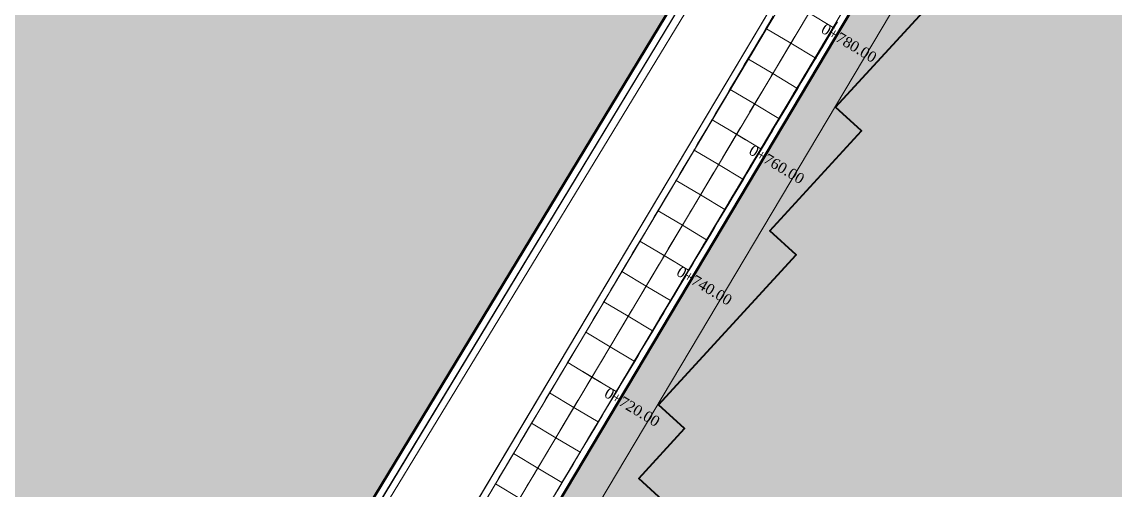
# Model space of a CAD drawing. Header units: metres. Extents: x 478603 to 489313, y 4282657 to 4289463.
# Drawn here: x 480102.8 to 480257.5, y 4287343.4 to 4287409.7 of the extents above; entities that cross this region are included whole.
import ezdxf

# ---------------------------------------------------------------- set-up
doc = ezdxf.new("R2010")
doc.units = ezdxf.units.M
for name, color, linetype, lineweight in [('ADAKENARI', 18, 'Continuous', 0), ('EKS_5', 5, 'Continuous', 0), ('EKSENLER', 3, 'Continuous', 0), ('HDA_5', 30, 'Continuous', 0), ('HDO_5', 30, 'Continuous', 0), ('KALDIRIM', 11, 'Continuous', 0), ('KDO_5', 150, 'Continuous', 20), ('KYA_5', 1, 'Continuous', 20), ('KYO_5', 1, 'Continuous', 20), ('PARSEL_ALAN', 254, 'Continuous', 0), ('PARSEL_SERA_ALAN', 9, 'Continuous', 40), ('PL_ALİNMAN', 1, 'Continuous', 0), ('PL_ENKESIT', 1, 'Continuous', 0), ('PL_KM', 4, 'Continuous', 0), ('PL_KMYAZI', 30, 'Continuous', 0), ('REFUJ', 63, 'Continuous', 0), ('REVIZE_ONERI_KAM_SNR', 9, 'Continuous', 0), ('SEV_KYA_HDA', 3, 'Continuous', 0), ('SEV_KYO_HDO', 3, 'Continuous', 0), ('SEV_YKO_KDO', 3, 'Continuous', 0), ('SNR_PLANONAMAA', 233, 'Continuous', 0), ('SNR_YAPIYAK', 18, 'Continuous', 0), ('YKA_5', 33, 'Continuous', 0), ('YKO_5', 33, 'Continuous', 0)]:
    doc.layers.add(name, color=color, linetype=linetype, lineweight=lineweight)
doc.styles.get("Standard").update_dxf_attribs({"font": 'times.ttf'})

msp = doc.modelspace()

# ---------------------------------------------------------------- hatches: boundary and pattern name
at = {"layer": 'PARSEL_ALAN'}
msp.add_hatch(color=256, dxfattribs=at).paths.add_polyline_path([(480178.12, 4287340.65), (480306.94, 4287217.36), (480469.28, 4287395.43), (480302.06, 4287548.74)])
at = {"layer": 'PARSEL_SERA_ALAN'}
msp.add_hatch(color=256, dxfattribs=at).paths.add_polyline_path([(480293.18, 4287524.05), (480306.15, 4287538.21), (480460.94, 4287396.29), (480311.72, 4287233.54), (480190.1, 4287345.05), (480196.59, 4287352.12), (480192.91, 4287355.5), (480212.37, 4287376.73), (480208.68, 4287380.11), (480221.66, 4287394.26), (480217.97, 4287397.64), (480237.44, 4287418.87), (480233.75, 4287422.25), (480246.73, 4287436.4), (480243.04, 4287439.78), (480262.5, 4287461.01), (480258.82, 4287464.39), (480271.79, 4287478.54), (480268.11, 4287481.92), (480287.57, 4287503.14), (480283.89, 4287506.52), (480296.86, 4287520.68)])
at = {"layer": 'REVIZE_ONERI_KAM_SNR'}
msp.add_hatch(color=256, dxfattribs=at).paths.add_polyline_path([(480391.37, 4287736.67), (479958.38, 4287021.55), (479846.66, 4286823.22), (479817.89, 4286807.32), (479678.54, 4286593.14), (479667.02, 4286563.36), (479171.87, 4285664.49), (479060.05, 4285423.5), (478955.18, 4285211.94), (478971.57, 4285181.44), (478973.58, 4285138.06), (478896.83, 4284994.41), (478884.26, 4284953.22), (478871.38, 4284822.15), (478829.64, 4284818.29), (478829.64, 4284859.4), (478806.79, 4284865.48), (478716.87, 4284674.35), (478705.55, 4284645.23), (478602.86, 4284697.15), (478665.09, 4284834.56), (478661.84, 4284859.59), (478721.27, 4284982.03), (478734.09, 4284989.86), (478857.78, 4285241.35), (478838.86, 4285277.85), (478831.67, 4285382.6), (478866.61, 4285387.39), (478882.65, 4285289.09), (479341.44, 4286225.89), (479492.42, 4286515.34), (479668.69, 4286852.71), (479834.72, 4287134.36), (480316.15, 4287820.51), (480353.75, 4287856.55), (480321.39, 4287969.42), (480358.64, 4287985.06), (480384.47, 4287906.35), (480463.86, 4288018.44), (480598.66, 4288207.44), (480775.09, 4288481.28), (480856.22, 4288581.77), (481195.87, 4289025.92), (481277.92, 4288967.09), (481191.32, 4288856.62), (480684.78, 4288177.97), (480420.91, 4287781.11), (480447.15, 4287667.53), (480456.56, 4287584.46), (480422.31, 4287581.55), (480417.61, 4287623.09), (480404.49, 4287679.88)])

# ---------------------------------------------------------------- linework, layer by layer
at = {"layer": 'ADAKENARI', "lineweight": 200}
for p, q in [((480391.37, 4287736.67), (479958.38, 4287021.55)), ((480032.45, 4287096.08), (480373.88, 4287669.33))]:
    msp.add_line(p, q, dxfattribs=at)
at = {"layer": 'EKS_5'}
for p in [(480211.63, 4287406.68, 954.05), (480209.07, 4287402.38, 954.06), (480206.51, 4287398.09, 954.08), (480203.95, 4287393.79, 954.1), (480201.39, 4287389.49, 954.12), (480198.83, 4287385.2, 954.14), (480196.28, 4287380.9, 954.15), (480193.72, 4287376.61, 954.17), (480191.16, 4287372.31, 954.19), (480188.6, 4287368.02, 954.21), (480186.04, 4287363.72, 954.22), (480183.48, 4287359.42, 954.24), (480180.92, 4287355.13, 954.26), (480178.37, 4287350.83, 954.28), (480175.81, 4287346.54, 954.3)]:
    msp.add_point(p, dxfattribs=at)
at = {"layer": 'EKSENLER'}
msp.add_line((480392.57, 4287710.48), (480029.26, 4287100.49), dxfattribs=at)
at = {"layer": 'HDA_5'}
msp.add_polyline3d([(480178.23, 4287342.77, 954.25), (480178.74, 4287343.63, 954.25), (480179.25, 4287344.48, 954.25), (480179.76, 4287345.34, 954.24), (480180.28, 4287346.2, 954.24), (480180.79, 4287347.06, 954.23), (480181.3, 4287347.92, 954.23), (480181.81, 4287348.78, 954.23), (480182.32, 4287349.64, 954.22), (480182.83, 4287350.5, 954.22), (480183.35, 4287351.36, 954.22), (480183.86, 4287352.22, 954.21), (480184.37, 4287353.08, 954.21), (480184.88, 4287353.94, 954.21), (480185.39, 4287354.79, 954.2), (480185.9, 4287355.65, 954.2), (480186.42, 4287356.51, 954.2), (480186.93, 4287357.37, 954.19), (480187.44, 4287358.23, 954.19), (480187.95, 4287359.09, 954.18), (480188.46, 4287359.95, 954.18), (480188.97, 4287360.81, 954.18), (480189.49, 4287361.67, 954.17), (480190, 4287362.53, 954.17), (480190.51, 4287363.39, 954.17), (480191.02, 4287364.25, 954.16), (480191.53, 4287365.1, 954.16), (480192.04, 4287365.96, 954.16), (480192.56, 4287366.82, 954.15), (480193.07, 4287367.68, 954.15), (480193.58, 4287368.54, 954.15), (480194.09, 4287369.4, 954.14), (480194.6, 4287370.26, 954.14), (480195.12, 4287371.12, 954.13), (480195.63, 4287371.98, 954.13), (480196.14, 4287372.84, 954.13), (480196.65, 4287373.7, 954.12), (480197.16, 4287374.56, 954.12), (480197.67, 4287375.41, 954.12), (480198.19, 4287376.27, 954.11), (480198.7, 4287377.13, 954.11), (480199.21, 4287377.99, 954.11), (480199.72, 4287378.85, 954.1), (480200.23, 4287379.71, 954.1), (480200.74, 4287380.57, 954.1), (480201.26, 4287381.43, 954.09), (480201.77, 4287382.29, 954.09), (480202.28, 4287383.15, 954.09), (480202.79, 4287384.01, 954.08), (480203.3, 4287384.87, 954.08), (480203.81, 4287385.72, 954.07), (480204.33, 4287386.58, 954.07), (480204.84, 4287387.44, 954.07), (480205.35, 4287388.3, 954.06), (480205.86, 4287389.16, 954.06), (480206.37, 4287390.02, 954.06), (480206.88, 4287390.88, 954.05), (480207.4, 4287391.74, 954.05), (480207.91, 4287392.6, 954.05), (480208.42, 4287393.46, 954.04), (480208.93, 4287394.32, 954.04), (480209.44, 4287395.17, 954.04), (480209.95, 4287396.03, 954.03), (480210.47, 4287396.89, 954.03), (480210.98, 4287397.75, 954.02), (480211.49, 4287398.61, 954.02), (480212, 4287399.47, 954.02), (480212.51, 4287400.33, 954.01), (480213.03, 4287401.19, 954.01), (480213.54, 4287402.05, 954.01), (480214.05, 4287402.91, 954), (480214.56, 4287403.77, 954), (480215.07, 4287404.63, 954), (480215.58, 4287405.48, 953.99), (480216.1, 4287406.34, 953.99), (480216.61, 4287407.2, 953.99), (480217.12, 4287408.06, 953.98), (480217.63, 4287408.92, 953.98), (480218.14, 4287409.78, 953.97)], dxfattribs=at)
for p in [(480217.63, 4287408.92, 953.98), (480215.07, 4287404.63, 954), (480212.51, 4287400.33, 954.01), (480209.95, 4287396.03, 954.03), (480207.4, 4287391.74, 954.05), (480204.84, 4287387.44, 954.07), (480202.28, 4287383.15, 954.09), (480199.72, 4287378.85, 954.1), (480197.16, 4287374.56, 954.12), (480194.6, 4287370.26, 954.14), (480192.04, 4287365.96, 954.16), (480189.49, 4287361.67, 954.17), (480186.93, 4287357.37, 954.19), (480184.37, 4287353.08, 954.21), (480181.81, 4287348.78, 954.23), (480179.25, 4287344.48, 954.25)]:
    msp.add_point(p, dxfattribs=at)
at = {"layer": 'HDO_5'}
msp.add_polyline3d([(480186.86, 4287372.93, 954.19), (480187.71, 4287374.36, 954.14), (480188.22, 4287375.22, 954.13), (480188.74, 4287376.08, 954.13), (480189.25, 4287376.94, 954.13), (480189.76, 4287377.8, 954.12), (480190.27, 4287378.66, 954.12), (480190.78, 4287379.52, 954.12), (480191.29, 4287380.38, 954.11), (480191.81, 4287381.24, 954.11), (480192.32, 4287382.1, 954.11), (480192.83, 4287382.95, 954.1), (480193.34, 4287383.81, 954.1), (480193.85, 4287384.67, 954.1), (480194.37, 4287385.53, 954.09), (480194.88, 4287386.39, 954.09), (480195.39, 4287387.25, 954.09), (480195.9, 4287388.11, 954.08), (480196.41, 4287388.97, 954.08), (480196.92, 4287389.83, 954.07), (480197.44, 4287390.69, 954.07), (480197.95, 4287391.55, 954.07), (480198.46, 4287392.41, 954.06), (480198.97, 4287393.26, 954.06), (480199.48, 4287394.12, 954.06), (480199.99, 4287394.98, 954.05), (480200.51, 4287395.84, 954.05), (480201.02, 4287396.7, 954.05), (480201.53, 4287397.56, 954.04), (480202.04, 4287398.42, 954.04), (480202.55, 4287399.28, 954.04), (480203.06, 4287400.14, 954.03), (480203.58, 4287401, 954.03), (480204.09, 4287401.86, 954.02), (480204.6, 4287402.72, 954.02), (480205.11, 4287403.57, 954.02), (480205.62, 4287404.43, 954.01), (480206.13, 4287405.29, 954.01), (480206.65, 4287406.15, 954.01), (480207.16, 4287407.01, 954), (480207.67, 4287407.87, 954), (480208.18, 4287408.73, 954), (480208.69, 4287409.59, 953.99), (480209.21, 4287410.45, 953.99)], dxfattribs=at)
for p in [(480208.18, 4287408.73, 954), (480205.62, 4287404.43, 954.01), (480203.06, 4287400.14, 954.03), (480200.51, 4287395.84, 954.05), (480197.95, 4287391.55, 954.07), (480195.39, 4287387.25, 954.09), (480192.83, 4287382.95, 954.1), (480190.27, 4287378.66, 954.12), (480187.71, 4287374.36, 954.14)]:
    msp.add_point(p, dxfattribs=at)
at = {"layer": 'KALDIRIM'}
for p, q in [((479854.18, 4286814.36), (480371.62, 4287683.12)), ((480378.66, 4287679.3), (480032.7, 4287098.44))]:
    msp.add_line(p, q, dxfattribs=at)
at = {"layer": 'KDO_5'}
msp.add_polyline3d([(480168.79, 4287342.57, 953.78), (480169.3, 4287343.43, 953.79), (480169.81, 4287344.29, 953.8), (480170.32, 4287345.15, 953.81), (480170.83, 4287346.01, 953.82), (480171.34, 4287346.87, 953.83), (480171.86, 4287347.73, 953.85), (480172.37, 4287348.58, 953.86), (480172.88, 4287349.44, 953.87), (480173.39, 4287350.3, 953.88), (480173.9, 4287351.16, 953.89), (480174.42, 4287352.02, 953.9), (480174.93, 4287352.88, 953.91), (480175.44, 4287353.74, 953.92), (480175.95, 4287354.6, 953.93), (480176.46, 4287355.46, 953.94), (480176.97, 4287356.32, 953.96), (480177.49, 4287357.18, 953.97), (480178, 4287358.04, 953.98), (480178.51, 4287358.9, 953.99), (480179.02, 4287359.76, 954), (480179.53, 4287360.62, 954.01), (480180.04, 4287361.47, 954.03), (480180.55, 4287362.32, 954.04), (480181.06, 4287363.17, 954.05), (480181.56, 4287364.02, 954.06), (480182.08, 4287364.88, 954.07), (480182.6, 4287365.77, 954.08), (480183.16, 4287366.7, 954.09), (480183.72, 4287367.64, 954.1), (480184.27, 4287368.57, 954.12), (480184.78, 4287369.42, 954.13), (480185.16, 4287370.06, 954.14), (480185.31, 4287370.31, 954.17), (480185.33, 4287370.35, 954.18), (480185.31, 4287370.31, 954.18), (480185.27, 4287370.24, 954.19), (480185.22, 4287370.16, 954.21)], dxfattribs=at)
for p in [(480185.16, 4287370.06, 954.14), (480182.6, 4287365.77, 954.08), (480180.04, 4287361.47, 954.03), (480177.49, 4287357.18, 953.97), (480174.93, 4287352.88, 953.91), (480172.37, 4287348.58, 953.86), (480169.81, 4287344.29, 953.8)]:
    msp.add_point(p, dxfattribs=at)
at = {"layer": 'KYA_5'}
msp.add_polyline3d([(480178.22, 4287342.73, 954.34), (480178.74, 4287343.61, 954.34), (480179.26, 4287344.48, 954.35), (480179.78, 4287345.34, 954.36), (480180.29, 4287346.2, 954.38), (480180.8, 4287347.06, 954.39), (480181.31, 4287347.91, 954.4), (480181.83, 4287348.77, 954.42), (480182.34, 4287349.63, 954.44), (480182.85, 4287350.49, 954.47), (480183.37, 4287351.34, 954.49), (480183.88, 4287352.2, 954.51), (480184.4, 4287353.06, 954.54), (480184.91, 4287353.92, 954.56), (480185.42, 4287354.78, 954.57), (480185.94, 4287355.63, 954.59), (480186.45, 4287356.49, 954.61), (480186.97, 4287357.35, 954.63), (480187.48, 4287358.21, 954.65), (480187.99, 4287359.07, 954.67), (480188.51, 4287359.92, 954.69), (480189.02, 4287360.78, 954.71), (480189.53, 4287361.64, 954.73), (480190.05, 4287362.5, 954.75), (480190.56, 4287363.36, 954.76), (480191.07, 4287364.21, 954.78), (480191.59, 4287365.07, 954.79), (480192.1, 4287365.93, 954.81), (480192.61, 4287366.79, 954.81), (480193.13, 4287367.65, 954.81), (480193.64, 4287368.51, 954.82), (480194.15, 4287369.37, 954.82), (480194.66, 4287370.22, 954.83), (480195.17, 4287371.08, 954.83), (480195.69, 4287371.94, 954.83), (480196.2, 4287372.8, 954.83), (480196.71, 4287373.66, 954.83), (480197.22, 4287374.52, 954.83), (480197.74, 4287375.38, 954.84), (480198.25, 4287376.24, 954.84), (480198.76, 4287377.1, 954.85), (480199.27, 4287377.95, 954.85), (480199.79, 4287378.81, 954.86), (480200.3, 4287379.67, 954.87), (480200.81, 4287380.53, 954.88), (480201.32, 4287381.39, 954.89), (480201.84, 4287382.25, 954.9), (480202.35, 4287383.1, 954.91), (480202.86, 4287383.96, 954.92), (480203.38, 4287384.82, 954.94), (480203.89, 4287385.68, 954.96), (480204.4, 4287386.54, 954.98), (480204.92, 4287387.4, 954.99), (480205.43, 4287388.25, 954.99), (480205.94, 4287389.11, 954.99), (480206.45, 4287389.97, 954.99), (480206.97, 4287390.83, 955), (480207.48, 4287391.69, 955), (480207.99, 4287392.55, 955.02), (480208.5, 4287393.41, 955.04), (480209.02, 4287394.26, 955.06), (480209.53, 4287395.12, 955.08), (480210.05, 4287395.98, 955.1), (480210.56, 4287396.84, 955.11), (480211.07, 4287397.7, 955.12), (480211.59, 4287398.55, 955.14), (480212.1, 4287399.41, 955.15), (480212.61, 4287400.27, 955.16), (480213.12, 4287401.13, 955.17), (480213.64, 4287401.99, 955.18), (480214.15, 4287402.85, 955.19), (480214.66, 4287403.71, 955.2), (480215.18, 4287404.56, 955.21), (480215.69, 4287405.42, 955.22), (480216.2, 4287406.28, 955.24), (480216.72, 4287407.14, 955.25), (480217.23, 4287408, 955.27), (480217.74, 4287408.85, 955.28), (480218.26, 4287409.71, 955.31)], dxfattribs=at)
for p in [(480217.74, 4287408.85, 955.28), (480215.18, 4287404.56, 955.21), (480212.61, 4287400.27, 955.16), (480210.05, 4287395.98, 955.1), (480207.48, 4287391.69, 955), (480204.92, 4287387.4, 954.99), (480202.35, 4287383.1, 954.91), (480199.79, 4287378.81, 954.86), (480197.22, 4287374.52, 954.83), (480194.66, 4287370.22, 954.83), (480192.1, 4287365.93, 954.81), (480189.53, 4287361.64, 954.73), (480186.97, 4287357.35, 954.63), (480184.4, 4287353.06, 954.54), (480181.83, 4287348.77, 954.42), (480179.26, 4287344.48, 954.35)]:
    msp.add_point(p, dxfattribs=at)
at = {"layer": 'KYO_5'}
msp.add_polyline3d([(480185.22, 4287370.16, 954.21), (480185.72, 4287371, 954.2), (480186.21, 4287371.84, 954.2), (480186.71, 4287372.68, 954.19), (480187.21, 4287373.52, 954.19), (480187.71, 4287374.37, 954.18), (480188.22, 4287375.22, 954.19), (480188.73, 4287376.08, 954.2), (480189.24, 4287376.94, 954.2), (480189.75, 4287377.8, 954.21), (480190.26, 4287378.66, 954.22), (480190.78, 4287379.52, 954.21), (480191.29, 4287380.38, 954.21), (480191.8, 4287381.24, 954.2), (480192.31, 4287382.1, 954.2), (480192.82, 4287382.96, 954.2), (480193.33, 4287383.82, 954.2), (480193.84, 4287384.68, 954.2), (480194.36, 4287385.54, 954.2), (480194.87, 4287386.4, 954.21), (480195.38, 4287387.26, 954.21), (480195.89, 4287388.12, 954.22), (480196.4, 4287388.98, 954.24), (480196.91, 4287389.84, 954.26), (480197.42, 4287390.7, 954.27), (480197.93, 4287391.56, 954.29), (480198.44, 4287392.42, 954.31), (480198.95, 4287393.28, 954.32), (480199.46, 4287394.14, 954.34), (480199.97, 4287395, 954.36), (480200.48, 4287395.86, 954.37), (480200.99, 4287396.72, 954.41), (480201.49, 4287397.58, 954.45), (480202, 4287398.44, 954.49), (480202.51, 4287399.3, 954.53), (480203.02, 4287400.17, 954.57), (480203.53, 4287401.03, 954.6), (480204.03, 4287401.89, 954.64), (480204.54, 4287402.75, 954.68), (480205.05, 4287403.61, 954.72), (480205.56, 4287404.47, 954.75), (480206.07, 4287405.33, 954.75), (480206.58, 4287406.19, 954.74), (480207.1, 4287407.05, 954.73), (480207.61, 4287407.91, 954.73), (480208.12, 4287408.77, 954.72), (480208.63, 4287409.63, 954.74), (480209.14, 4287410.49, 954.75)], dxfattribs=at)
for p in [(480208.12, 4287408.77, 954.72), (480205.56, 4287404.47, 954.75), (480203.02, 4287400.17, 954.57), (480200.48, 4287395.86, 954.37), (480197.93, 4287391.56, 954.29), (480195.38, 4287387.26, 954.21), (480192.82, 4287382.96, 954.2), (480190.26, 4287378.66, 954.22), (480187.71, 4287374.37, 954.18)]:
    msp.add_point(p, dxfattribs=at)
at = {"layer": 'PARSEL_ALAN'}
for points in [[(480178.12, 4287340.65, 954.33), (480306.94, 4287217.36, 950.43), (480469.28, 4287395.43, 964.15), (480302.06, 4287548.74, 954.84), (480178.12, 4287340.65, 954.33)], [(480178.12, 4287340.65, 0), (480306.94, 4287217.36, 0), (480469.28, 4287395.43, 0), (480302.06, 4287548.74, 0), (480178.12, 4287340.65, 0)]]:
    msp.add_polyline3d(points, close=True, dxfattribs=at)
at = {"layer": 'PARSEL_SERA_ALAN'}
msp.add_polyline3d([(480293.18, 4287524.05, 0), (480306.15, 4287538.21, 0), (480460.94, 4287396.29, 0), (480311.72, 4287233.54, 0), (480190.1, 4287345.05, 0), (480196.59, 4287352.12, 0), (480192.91, 4287355.5, 0), (480212.37, 4287376.73, 0), (480208.68, 4287380.11, 0), (480221.66, 4287394.26, 0), (480217.97, 4287397.64, 0), (480237.44, 4287418.87, 0), (480233.75, 4287422.25, 0), (480246.73, 4287436.4, 0), (480243.04, 4287439.78, 0), (480262.5, 4287461.01, 0), (480258.82, 4287464.39, 0), (480271.79, 4287478.54, 0), (480268.11, 4287481.92, 0), (480287.57, 4287503.14, 0), (480283.89, 4287506.52, 0), (480296.86, 4287520.68, 0), (480293.18, 4287524.05, 0)], close=True, dxfattribs=at)
msp.add_polyline3d([(480293.18, 4287524.05, 0), (480306.15, 4287538.21, 0), (480460.94, 4287396.29, 0), (480311.72, 4287233.54, 0), (480190.1, 4287345.05, 0), (480196.59, 4287352.12, 0), (480192.91, 4287355.5, 0), (480212.37, 4287376.73, 0), (480208.68, 4287380.11, 0), (480221.66, 4287394.26, 0), (480217.97, 4287397.64, 0), (480237.44, 4287418.87, 0), (480233.75, 4287422.25, 0), (480246.73, 4287436.4, 0), (480243.04, 4287439.78, 0), (480262.5, 4287461.01, 0), (480258.82, 4287464.39, 0), (480271.79, 4287478.54, 0), (480268.11, 4287481.92, 0), (480287.57, 4287503.14, 0), (480283.89, 4287506.52, 0), (480296.86, 4287520.68, 0), (480293.18, 4287524.05, 0)], close=True, dxfattribs=at)
at = {"layer": 'PL_ALİNMAN'}
for p, q in [((480212.71, 4287408.5), (480212.97, 4287408.93)), ((480209.64, 4287403.34), (480212.2, 4287407.64)), ((480208.87, 4287402.05), (480209.13, 4287402.48)), ((480205.8, 4287396.9), (480208.36, 4287401.19)), ((480205.03, 4287395.61), (480205.29, 4287396.04)), ((480201.96, 4287390.45), (480204.52, 4287394.75)), ((480201.2, 4287389.17), (480201.45, 4287389.6)), ((480198.13, 4287384.01), (480200.68, 4287388.31)), ((480197.36, 4287382.72), (480197.61, 4287383.15)), ((480194.29, 4287377.57), (480196.85, 4287381.86)), ((480190.45, 4287371.12), (480193.01, 4287375.42)), ((480193.52, 4287376.28), (480193.78, 4287376.71)), ((480189.68, 4287369.83), (480189.94, 4287370.26)), ((480186.61, 4287364.68), (480189.17, 4287368.98)), ((480185.85, 4287363.39), (480186.1, 4287363.82)), ((480182.77, 4287358.24), (480185.33, 4287362.53)), ((480182.01, 4287356.95), (480182.26, 4287357.38)), ((480178.94, 4287351.79), (480181.5, 4287356.09)), ((480178.17, 4287350.5), (480178.43, 4287350.93)), ((480175.1, 4287345.35), (480177.66, 4287349.64)), ((480174.33, 4287344.06), (480174.59, 4287344.49))]:
    msp.add_line(p, q, dxfattribs=at)
at = {"layer": 'PL_ENKESIT'}
for points in [[(480210.67, 4287413.07, 954.81), (480210.74, 4287413.03, 953.98), (480210.75, 4287413.02, 954.03), (480214.19, 4287410.97, 954.03), (480217.62, 4287408.93, 954.03), (480217.63, 4287408.92, 953.98), (480217.74, 4287408.85, 955.28)], [(480208.12, 4287408.77, 954.72), (480208.18, 4287408.73, 954), (480208.19, 4287408.72, 954.05), (480211.63, 4287406.68, 954.05), (480215.06, 4287404.63, 954.05), (480215.07, 4287404.63, 954), (480215.18, 4287404.56, 955.21)], [(480205.56, 4287404.47, 954.75), (480205.62, 4287404.43, 954.01), (480205.63, 4287404.43, 954.06), (480209.07, 4287402.38, 954.06), (480212.5, 4287400.33, 954.06), (480212.51, 4287400.33, 954.01), (480212.61, 4287400.27, 955.16)], [(480203.02, 4287400.17, 954.57), (480203.06, 4287400.14, 954.03), (480203.07, 4287400.13, 954.08), (480206.51, 4287398.09, 954.08), (480209.95, 4287396.04, 954.08), (480209.95, 4287396.03, 954.03), (480210.05, 4287395.98, 955.1)], [(480200.48, 4287395.86, 954.37), (480200.51, 4287395.84, 954.05), (480200.51, 4287395.84, 954.1), (480203.95, 4287393.79, 954.1), (480207.39, 4287391.74, 954.1), (480207.4, 4287391.74, 954.05), (480207.48, 4287391.69, 955)], [(480197.93, 4287391.56, 954.29), (480197.95, 4287391.55, 954.07), (480197.96, 4287391.54, 954.12), (480201.39, 4287389.49, 954.12), (480204.83, 4287387.45, 954.12), (480204.84, 4287387.44, 954.07), (480204.92, 4287387.4, 954.99)], [(480195.38, 4287387.26, 954.21), (480195.39, 4287387.25, 954.09), (480195.4, 4287387.25, 954.14), (480198.83, 4287385.2, 954.14), (480202.27, 4287383.15, 954.14), (480202.28, 4287383.15, 954.09), (480202.35, 4287383.1, 954.91)], [(480192.82, 4287382.96, 954.2), (480192.83, 4287382.95, 954.1), (480192.84, 4287382.95, 954.15), (480196.28, 4287380.9, 954.15), (480199.71, 4287378.86, 954.15), (480199.72, 4287378.85, 954.1), (480199.79, 4287378.81, 954.86)], [(480190.26, 4287378.66, 954.22), (480190.27, 4287378.66, 954.12), (480190.28, 4287378.65, 954.17), (480193.72, 4287376.61, 954.17), (480197.15, 4287374.56, 954.17), (480197.16, 4287374.56, 954.12), (480197.22, 4287374.52, 954.83)], [(480187.71, 4287374.37, 954.18), (480187.71, 4287374.36, 954.14), (480187.72, 4287374.36, 954.19), (480191.16, 4287372.31, 954.19), (480194.59, 4287370.26, 954.19), (480194.6, 4287370.26, 954.14), (480194.66, 4287370.22, 954.83)], [(480185.16, 4287370.06, 954.14), (480185.16, 4287370.06, 954.21), (480188.6, 4287368.02, 954.21), (480192.04, 4287365.97, 954.21), (480192.04, 4287365.96, 954.16), (480192.1, 4287365.93, 954.81)], [(480182.6, 4287365.77, 954.08), (480182.6, 4287365.77, 954.22), (480186.04, 4287363.72, 954.22), (480189.48, 4287361.67, 954.22), (480189.49, 4287361.67, 954.17), (480189.53, 4287361.64, 954.73)], [(480180.04, 4287361.47, 954.03), (480180.05, 4287361.47, 954.24), (480183.48, 4287359.42, 954.24), (480186.92, 4287357.38, 954.24), (480186.93, 4287357.37, 954.19), (480186.97, 4287357.35, 954.63)], [(480177.49, 4287357.18, 953.97), (480177.49, 4287357.18, 954.26), (480180.92, 4287355.13, 954.26), (480184.36, 4287353.08, 954.26), (480184.37, 4287353.08, 954.21), (480184.4, 4287353.06, 954.54)], [(480174.93, 4287352.88, 953.91), (480174.93, 4287352.88, 954.28), (480178.37, 4287350.83, 954.28), (480181.8, 4287348.79, 954.28), (480181.81, 4287348.78, 954.23), (480181.83, 4287348.77, 954.42)], [(480172.37, 4287348.58, 953.86), (480172.37, 4287348.58, 954.3), (480175.81, 4287346.54, 954.3), (480179.24, 4287344.49, 954.3), (480179.25, 4287344.48, 954.25), (480179.26, 4287344.48, 954.35)], [(480169.81, 4287344.29, 953.8), (480169.81, 4287344.29, 954.31), (480173.25, 4287342.24, 954.31), (480176.68, 4287340.19, 954.31), (480176.69, 4287340.19, 954.26), (480176.7, 4287340.19, 954.34)]]:
    msp.add_polyline3d(points, dxfattribs=at)
at = {"layer": 'PL_KM'}
for p, q in [((480205.24, 4287393.02), (480202.66, 4287394.56)), ((480195.01, 4287375.84), (480192.43, 4287377.37)), ((480184.77, 4287358.66), (480182.19, 4287360.19))]:
    msp.add_line(p, q, dxfattribs=at)
at = {"layer": 'REFUJ'}
for p, q in [((480350.02, 4287666.45), (479959.25, 4287021.04)), ((479853.4, 4286815.01), (480357.77, 4287661.82))]:
    msp.add_line(p, q, dxfattribs=at)
msp.add_polyline3d([(479959.25, 4287021.04, 0), (480350.02, 4287666.45, 0), (480350.37, 4287666.92, 0), (480350.81, 4287667.31, 0), (480351.31, 4287667.61, 0), (480351.86, 4287667.81, 0), (480352.44, 4287667.9, 0), (480353.02, 4287667.87, 0), (480353.59, 4287667.73, 0), (480354.12, 4287667.48, 0), (480356.72, 4287665.93, 0), (480357.2, 4287665.58, 0), (480357.6, 4287665.15, 0), (480357.9, 4287664.64, 0), (480358.1, 4287664.09, 0), (480358.19, 4287663.51, 0), (480358.16, 4287662.92, 0), (480358.02, 4287662.35, 0), (480357.77, 4287661.82, 0), (479853.4, 4286815.01, 0)], dxfattribs=at)
at = {"layer": 'REVIZE_ONERI_KAM_SNR'}
for points in [[(480684.78, 4288177.97, 0), (480420.91, 4287781.11, 0), (480447.15, 4287667.53, 0), (480456.56, 4287584.46, 0), (480422.31, 4287581.55, 0), (480417.61, 4287623.09, 0), (480404.49, 4287679.88, 0), (480391.37, 4287736.67, 0), (479958.38, 4287021.55, 0), (479846.66, 4286823.22, 0), (479817.89, 4286807.32, 0), (479678.54, 4286593.14, 0), (479667.02, 4286563.36, 0), (479667.02, 4286563.36, 0), (479171.87, 4285664.49, 0)], [(480684.78, 4288177.97, 0), (480420.91, 4287781.11, 0), (480447.15, 4287667.53, 0), (480456.56, 4287584.46, 0), (480422.31, 4287581.55, 0), (480417.61, 4287623.09, 0), (480404.49, 4287679.88, 0), (480391.37, 4287736.67, 0), (480391.37, 4287736.67, 0), (479958.38, 4287021.55, 0), (479846.66, 4286823.22, 0), (479817.89, 4286807.32, 0), (479678.54, 4286593.14, 0), (479667.02, 4286563.36, 0), (479171.87, 4285664.49, 0)], [(480684.78, 4288177.97, 0), (480420.91, 4287781.11, 0), (480447.15, 4287667.53, 0), (480456.56, 4287584.46, 0), (480422.31, 4287581.55, 0), (480417.61, 4287623.09, 0), (480404.49, 4287679.88, 0), (480391.37, 4287736.67, 0), (480391.37, 4287736.67, 0), (479958.38, 4287021.55, 0), (479846.66, 4286823.22, 0), (479817.89, 4286807.32, 0), (479678.54, 4286593.14, 0), (479667.02, 4286563.36, 0), (479171.87, 4285664.49, 0)]]:
    msp.add_polyline3d(points, dxfattribs=at)
at = {"layer": 'SEV_KYA_HDA'}
for p, q in [((480217.74, 4287408.85, 955.28), (480217.63, 4287408.92, 953.98)), ((480216.72, 4287407.14, 955.25), (480216.66, 4287407.17, 954.62)), ((480215.69, 4287405.42, 955.22), (480215.58, 4287405.48, 953.99)), ((480214.66, 4287403.71, 955.2), (480214.61, 4287403.74, 954.6)), ((480213.64, 4287401.99, 955.18), (480213.54, 4287402.05, 954.01)), ((480212.61, 4287400.27, 955.16), (480212.56, 4287400.3, 954.59)), ((480211.59, 4287398.55, 955.14), (480211.49, 4287398.61, 954.02)), ((480210.56, 4287396.84, 955.11), (480210.51, 4287396.87, 954.57)), ((480209.53, 4287395.12, 955.08), (480209.44, 4287395.17, 954.04)), ((480208.5, 4287393.41, 955.04), (480208.46, 4287393.43, 954.54)), ((480207.48, 4287391.69, 955), (480207.4, 4287391.74, 954.05)), ((480206.45, 4287389.97, 954.99), (480206.41, 4287390, 954.53)), ((480205.43, 4287388.25, 954.99), (480205.35, 4287388.3, 954.06)), ((480204.4, 4287386.54, 954.98), (480204.37, 4287386.56, 954.52)), ((480203.38, 4287384.82, 954.94), (480203.3, 4287384.87, 954.08)), ((480202.35, 4287383.1, 954.91), (480202.31, 4287383.13, 954.5)), ((480201.32, 4287381.39, 954.89), (480201.26, 4287381.43, 954.09)), ((480200.3, 4287379.67, 954.87), (480200.27, 4287379.69, 954.48)), ((480199.27, 4287377.95, 954.85), (480199.21, 4287377.99, 954.11)), ((480198.25, 4287376.24, 954.84), (480198.22, 4287376.25, 954.48)), ((480197.22, 4287374.52, 954.83), (480197.16, 4287374.56, 954.12)), ((480196.2, 4287372.8, 954.83), (480196.17, 4287372.82, 954.48)), ((480195.17, 4287371.08, 954.83), (480195.12, 4287371.12, 954.13)), ((480194.15, 4287369.37, 954.82), (480194.12, 4287369.38, 954.48)), ((480193.13, 4287367.65, 954.81), (480193.07, 4287367.68, 954.15)), ((480192.1, 4287365.93, 954.81), (480192.07, 4287365.95, 954.48)), ((480191.07, 4287364.21, 954.78), (480191.02, 4287364.25, 954.16)), ((480190.05, 4287362.5, 954.75), (480190.02, 4287362.51, 954.46)), ((480189.02, 4287360.78, 954.71), (480188.97, 4287360.81, 954.18)), ((480187.99, 4287359.07, 954.67), (480187.97, 4287359.08, 954.43)), ((480186.97, 4287357.35, 954.63), (480186.93, 4287357.37, 954.19)), ((480185.94, 4287355.63, 954.59), (480185.92, 4287355.64, 954.4)), ((480184.91, 4287353.92, 954.56), (480184.88, 4287353.94, 954.21)), ((480183.88, 4287352.2, 954.51), (480183.87, 4287352.21, 954.36)), ((480182.85, 4287350.49, 954.47), (480182.83, 4287350.5, 954.22)), ((480181.83, 4287348.77, 954.42), (480181.82, 4287348.78, 954.32)), ((480180.8, 4287347.05, 954.39), (480180.79, 4287347.06, 954.23)), ((480179.77, 4287345.34, 954.36), (480179.77, 4287345.34, 954.3)), ((480178.75, 4287343.62, 954.34), (480178.74, 4287343.63, 954.25))]:
    msp.add_line(p, q, dxfattribs=at)
at = {"layer": 'SEV_KYO_HDO'}
for p, q in [((480208.63, 4287409.63, 954.74), (480208.69, 4287409.59, 953.99)), ((480207.61, 4287407.91, 954.73), (480207.64, 4287407.89, 954.36)), ((480206.58, 4287406.19, 954.74), (480206.65, 4287406.15, 954.01)), ((480205.56, 4287404.47, 954.75), (480205.59, 4287404.45, 954.38)), ((480204.54, 4287402.75, 954.68), (480204.6, 4287402.72, 954.02)), ((480203.53, 4287401.03, 954.6), (480203.55, 4287401.01, 954.32)), ((480202.51, 4287399.3, 954.53), (480202.55, 4287399.28, 954.04)), ((480201.49, 4287397.58, 954.45), (480201.51, 4287397.57, 954.25)), ((480200.48, 4287395.86, 954.37), (480200.51, 4287395.84, 954.05)), ((480199.46, 4287394.14, 954.34), (480199.47, 4287394.13, 954.2)), ((480198.44, 4287392.42, 954.31), (480198.46, 4287392.41, 954.06)), ((480197.42, 4287390.7, 954.27), (480197.43, 4287390.69, 954.17)), ((480196.4, 4287388.98, 954.24), (480196.41, 4287388.97, 954.08)), ((480195.38, 4287387.26, 954.21), (480195.38, 4287387.25, 954.15)), ((480194.36, 4287385.54, 954.2), (480194.37, 4287385.53, 954.09)), ((480193.33, 4287383.82, 954.2), (480193.34, 4287383.82, 954.15)), ((480192.31, 4287382.1, 954.2), (480192.32, 4287382.1, 954.11)), ((480191.29, 4287380.38, 954.21), (480191.29, 4287380.38, 954.16)), ((480190.26, 4287378.66, 954.22), (480190.27, 4287378.66, 954.12)), ((480189.24, 4287376.95, 954.2), (480189.24, 4287376.94, 954.17)), ((480188.22, 4287375.23, 954.19), (480188.22, 4287375.22, 954.13)), ((480187.2, 4287373.51, 954.19), (480187.2, 4287373.5, 954.18))]:
    msp.add_line(p, q, dxfattribs=at)
at = {"layer": 'SEV_YKO_KDO'}
for p, q in [((480184.14, 4287368.34, 954.21), (480184.14, 4287368.34, 954.11)), ((480183.12, 4287366.63, 954.22), (480183.12, 4287366.63, 954.16)), ((480182.09, 4287364.91, 954.23), (480182.09, 4287364.91, 954.07)), ((480181.07, 4287363.19, 954.23), (480181.07, 4287363.19, 954.14)), ((480180.05, 4287361.47, 954.24), (480180.04, 4287361.47, 954.03)), ((480179.02, 4287359.75, 954.25), (480179.02, 4287359.75, 954.13)), ((480178, 4287358.03, 954.26), (480178, 4287358.04, 953.98)), ((480176.98, 4287356.32, 954.26), (480176.97, 4287356.32, 954.11)), ((480175.95, 4287354.6, 954.27), (480175.95, 4287354.6, 953.93)), ((480174.93, 4287352.88, 954.28), (480174.93, 4287352.88, 954.1)), ((480173.91, 4287351.16, 954.28), (480173.9, 4287351.16, 953.89)), ((480172.88, 4287349.44, 954.29), (480172.88, 4287349.44, 954.08)), ((480171.86, 4287347.72, 954.3), (480171.86, 4287347.73, 953.85)), ((480170.83, 4287346.01, 954.31), (480170.83, 4287346.01, 954.06)), ((480169.81, 4287344.29, 954.31), (480169.81, 4287344.29, 953.8))]:
    msp.add_line(p, q, dxfattribs=at)
at = {"layer": 'SNR_PLANONAMAA'}
msp.add_line((479959.27, 4287021.09, 942.48), (480219.32, 4287448.14, 942.48), dxfattribs=at)
at = {"layer": 'SNR_YAPIYAK'}
msp.add_line((480303.21, 4287540.9, 954.33), (480184.45, 4287341.51, 954.33), dxfattribs=at)
at = {"layer": 'YKA_5'}
msp.add_polyline3d([(480178.21, 4287342.75, 954.3), (480178.73, 4287343.62, 954.3), (480179.24, 4287344.49, 954.3), (480179.76, 4287345.35, 954.29), (480180.27, 4287346.21, 954.29), (480180.78, 4287347.07, 954.28), (480181.29, 4287347.93, 954.28), (480181.8, 4287348.79, 954.28), (480182.31, 4287349.64, 954.27), (480182.82, 4287350.5, 954.27), (480183.34, 4287351.36, 954.27), (480183.85, 4287352.22, 954.26), (480184.36, 4287353.08, 954.26), (480184.87, 4287353.94, 954.26), (480185.38, 4287354.8, 954.25), (480185.9, 4287355.66, 954.25), (480186.41, 4287356.52, 954.25), (480186.92, 4287357.38, 954.24), (480187.43, 4287358.24, 954.24), (480187.94, 4287359.1, 954.23), (480188.45, 4287359.95, 954.23), (480188.97, 4287360.81, 954.23), (480189.48, 4287361.67, 954.22), (480189.99, 4287362.53, 954.22), (480190.5, 4287363.39, 954.22), (480191.01, 4287364.25, 954.21), (480191.52, 4287365.11, 954.21), (480192.04, 4287365.97, 954.21), (480192.55, 4287366.83, 954.2), (480193.06, 4287367.69, 954.2), (480193.57, 4287368.55, 954.2), (480194.08, 4287369.41, 954.19), (480194.59, 4287370.26, 954.19), (480195.11, 4287371.12, 954.18), (480195.62, 4287371.98, 954.18), (480196.13, 4287372.84, 954.18), (480196.64, 4287373.7, 954.17), (480197.15, 4287374.56, 954.17), (480197.67, 4287375.42, 954.17), (480198.18, 4287376.28, 954.16), (480198.69, 4287377.14, 954.16), (480199.2, 4287378, 954.16), (480199.71, 4287378.86, 954.15), (480200.22, 4287379.72, 954.15), (480200.74, 4287380.57, 954.15), (480201.25, 4287381.43, 954.14), (480201.76, 4287382.29, 954.14), (480202.27, 4287383.15, 954.14), (480202.78, 4287384.01, 954.13), (480203.29, 4287384.87, 954.13), (480203.81, 4287385.73, 954.12), (480204.32, 4287386.59, 954.12), (480204.83, 4287387.45, 954.12), (480205.34, 4287388.31, 954.11), (480205.85, 4287389.17, 954.11), (480206.36, 4287390.03, 954.11), (480206.88, 4287390.88, 954.1), (480207.39, 4287391.74, 954.1), (480207.9, 4287392.6, 954.1), (480208.41, 4287393.46, 954.09), (480208.92, 4287394.32, 954.09), (480209.43, 4287395.18, 954.09), (480209.95, 4287396.04, 954.08), (480210.46, 4287396.9, 954.08), (480210.97, 4287397.76, 954.07), (480211.48, 4287398.62, 954.07), (480211.99, 4287399.48, 954.07), (480212.5, 4287400.33, 954.06), (480213.02, 4287401.19, 954.06), (480213.53, 4287402.05, 954.06), (480214.04, 4287402.91, 954.05), (480214.55, 4287403.77, 954.05), (480215.06, 4287404.63, 954.05), (480215.58, 4287405.49, 954.04), (480216.09, 4287406.35, 954.04), (480216.6, 4287407.21, 954.04), (480217.11, 4287408.07, 954.03), (480217.62, 4287408.93, 954.03), (480218.13, 4287409.79, 954.02)], dxfattribs=at)
for p in [(480217.62, 4287408.93, 954.03), (480215.06, 4287404.63, 954.05), (480212.5, 4287400.33, 954.06), (480209.95, 4287396.04, 954.08), (480207.39, 4287391.74, 954.1), (480204.83, 4287387.45, 954.12), (480202.27, 4287383.15, 954.14), (480199.71, 4287378.86, 954.15), (480197.15, 4287374.56, 954.17), (480194.59, 4287370.26, 954.19), (480192.04, 4287365.97, 954.21), (480189.48, 4287361.67, 954.22), (480186.92, 4287357.38, 954.24), (480184.36, 4287353.08, 954.26), (480181.8, 4287348.79, 954.28), (480179.24, 4287344.49, 954.3)]:
    msp.add_point(p, dxfattribs=at)
at = {"layer": 'YKO_5'}
msp.add_polyline3d([(480168.79, 4287342.57, 954.32), (480169.3, 4287343.43, 954.32), (480169.81, 4287344.29, 954.31), (480170.32, 4287345.15, 954.31), (480170.83, 4287346.01, 954.31), (480171.35, 4287346.87, 954.3), (480171.86, 4287347.72, 954.3), (480172.37, 4287348.58, 954.3), (480172.88, 4287349.44, 954.29), (480173.39, 4287350.3, 954.29), (480173.91, 4287351.16, 954.28), (480174.42, 4287352.02, 954.28), (480174.93, 4287352.88, 954.28), (480175.44, 4287353.74, 954.27), (480175.95, 4287354.6, 954.27), (480176.46, 4287355.46, 954.27), (480176.98, 4287356.32, 954.26), (480177.49, 4287357.18, 954.26), (480178, 4287358.04, 954.26), (480178.51, 4287358.9, 954.25), (480179.02, 4287359.76, 954.25), (480179.54, 4287360.61, 954.25), (480180.05, 4287361.47, 954.24), (480180.55, 4287362.32, 954.24), (480181.06, 4287363.17, 954.23), (480181.57, 4287364.02, 954.23), (480182.08, 4287364.88, 954.23), (480182.6, 4287365.77, 954.22), (480183.16, 4287366.7, 954.22), (480183.72, 4287367.64, 954.22), (480184.27, 4287368.57, 954.21), (480184.78, 4287369.42, 954.21), (480185.16, 4287370.06, 954.21), (480185.31, 4287370.31, 954.21), (480185.34, 4287370.35, 954.21), (480185.31, 4287370.31, 954.21), (480185.27, 4287370.24, 954.21), (480185.22, 4287370.16, 954.21), (480185.17, 4287370.07, 954.21), (480185.11, 4287369.98, 954.21), (480185.08, 4287369.92, 954.21), (480185.09, 4287369.94, 954.21), (480185.22, 4287370.16, 954.21), (480185.59, 4287370.78, 954.2), (480186.09, 4287371.61, 954.2), (480186.63, 4287372.52, 954.2), (480187.18, 4287373.45, 954.19), (480187.72, 4287374.36, 954.19), (480188.25, 4287375.24, 954.18), (480188.76, 4287376.1, 954.18), (480189.27, 4287376.95, 954.18), (480189.77, 4287377.8, 954.17), (480190.28, 4287378.65, 954.17), (480190.79, 4287379.51, 954.17), (480191.3, 4287380.37, 954.16), (480191.81, 4287381.23, 954.16), (480192.33, 4287382.09, 954.16), (480192.84, 4287382.95, 954.15), (480193.35, 4287383.81, 954.15), (480193.86, 4287384.67, 954.15), (480194.37, 4287385.53, 954.14), (480194.89, 4287386.39, 954.14), (480195.4, 4287387.25, 954.14), (480195.91, 4287388.1, 954.13), (480196.42, 4287388.96, 954.13), (480196.93, 4287389.82, 954.12), (480197.44, 4287390.68, 954.12), (480197.96, 4287391.54, 954.12), (480198.47, 4287392.4, 954.11), (480198.98, 4287393.26, 954.11), (480199.49, 4287394.12, 954.11), (480200, 4287394.98, 954.1), (480200.51, 4287395.84, 954.1), (480201.03, 4287396.7, 954.1), (480201.54, 4287397.56, 954.09), (480202.05, 4287398.41, 954.09), (480202.56, 4287399.27, 954.09), (480203.07, 4287400.13, 954.08), (480203.58, 4287400.99, 954.08), (480204.1, 4287401.85, 954.07), (480204.61, 4287402.71, 954.07), (480205.12, 4287403.57, 954.07), (480205.63, 4287404.43, 954.06), (480206.14, 4287405.29, 954.06), (480206.66, 4287406.15, 954.06), (480207.17, 4287407.01, 954.05), (480207.68, 4287407.87, 954.05), (480208.19, 4287408.72, 954.05), (480208.7, 4287409.58, 954.04), (480209.21, 4287410.44, 954.04)], dxfattribs=at)
for p in [(480208.19, 4287408.72, 954.05), (480205.63, 4287404.43, 954.06), (480203.07, 4287400.13, 954.08), (480200.51, 4287395.84, 954.1), (480197.96, 4287391.54, 954.12), (480195.4, 4287387.25, 954.14), (480192.84, 4287382.95, 954.15), (480190.28, 4287378.65, 954.17), (480187.72, 4287374.36, 954.19), (480185.16, 4287370.06, 954.21), (480182.6, 4287365.77, 954.22), (480180.05, 4287361.47, 954.24), (480177.49, 4287357.18, 954.26), (480174.93, 4287352.88, 954.28), (480172.37, 4287348.58, 954.3), (480169.81, 4287344.29, 954.31)]:
    msp.add_point(p, dxfattribs=at)

# ---------------------------------------------------------------- texts
at = {"layer": 'PL_KMYAZI'}
for s, p in [('0+780.00', (480215.78, 4287408.28)), ('0+760.00', (480205.55, 4287391.09)), ('0+740.00', (480195.31, 4287373.91)), ('0+720.00', (480185.08, 4287356.73))]:
    msp.add_text(s, height=1.5, rotation=329.2217, dxfattribs=at).set_placement(p)

doc.saveas('drawing.dxf')
